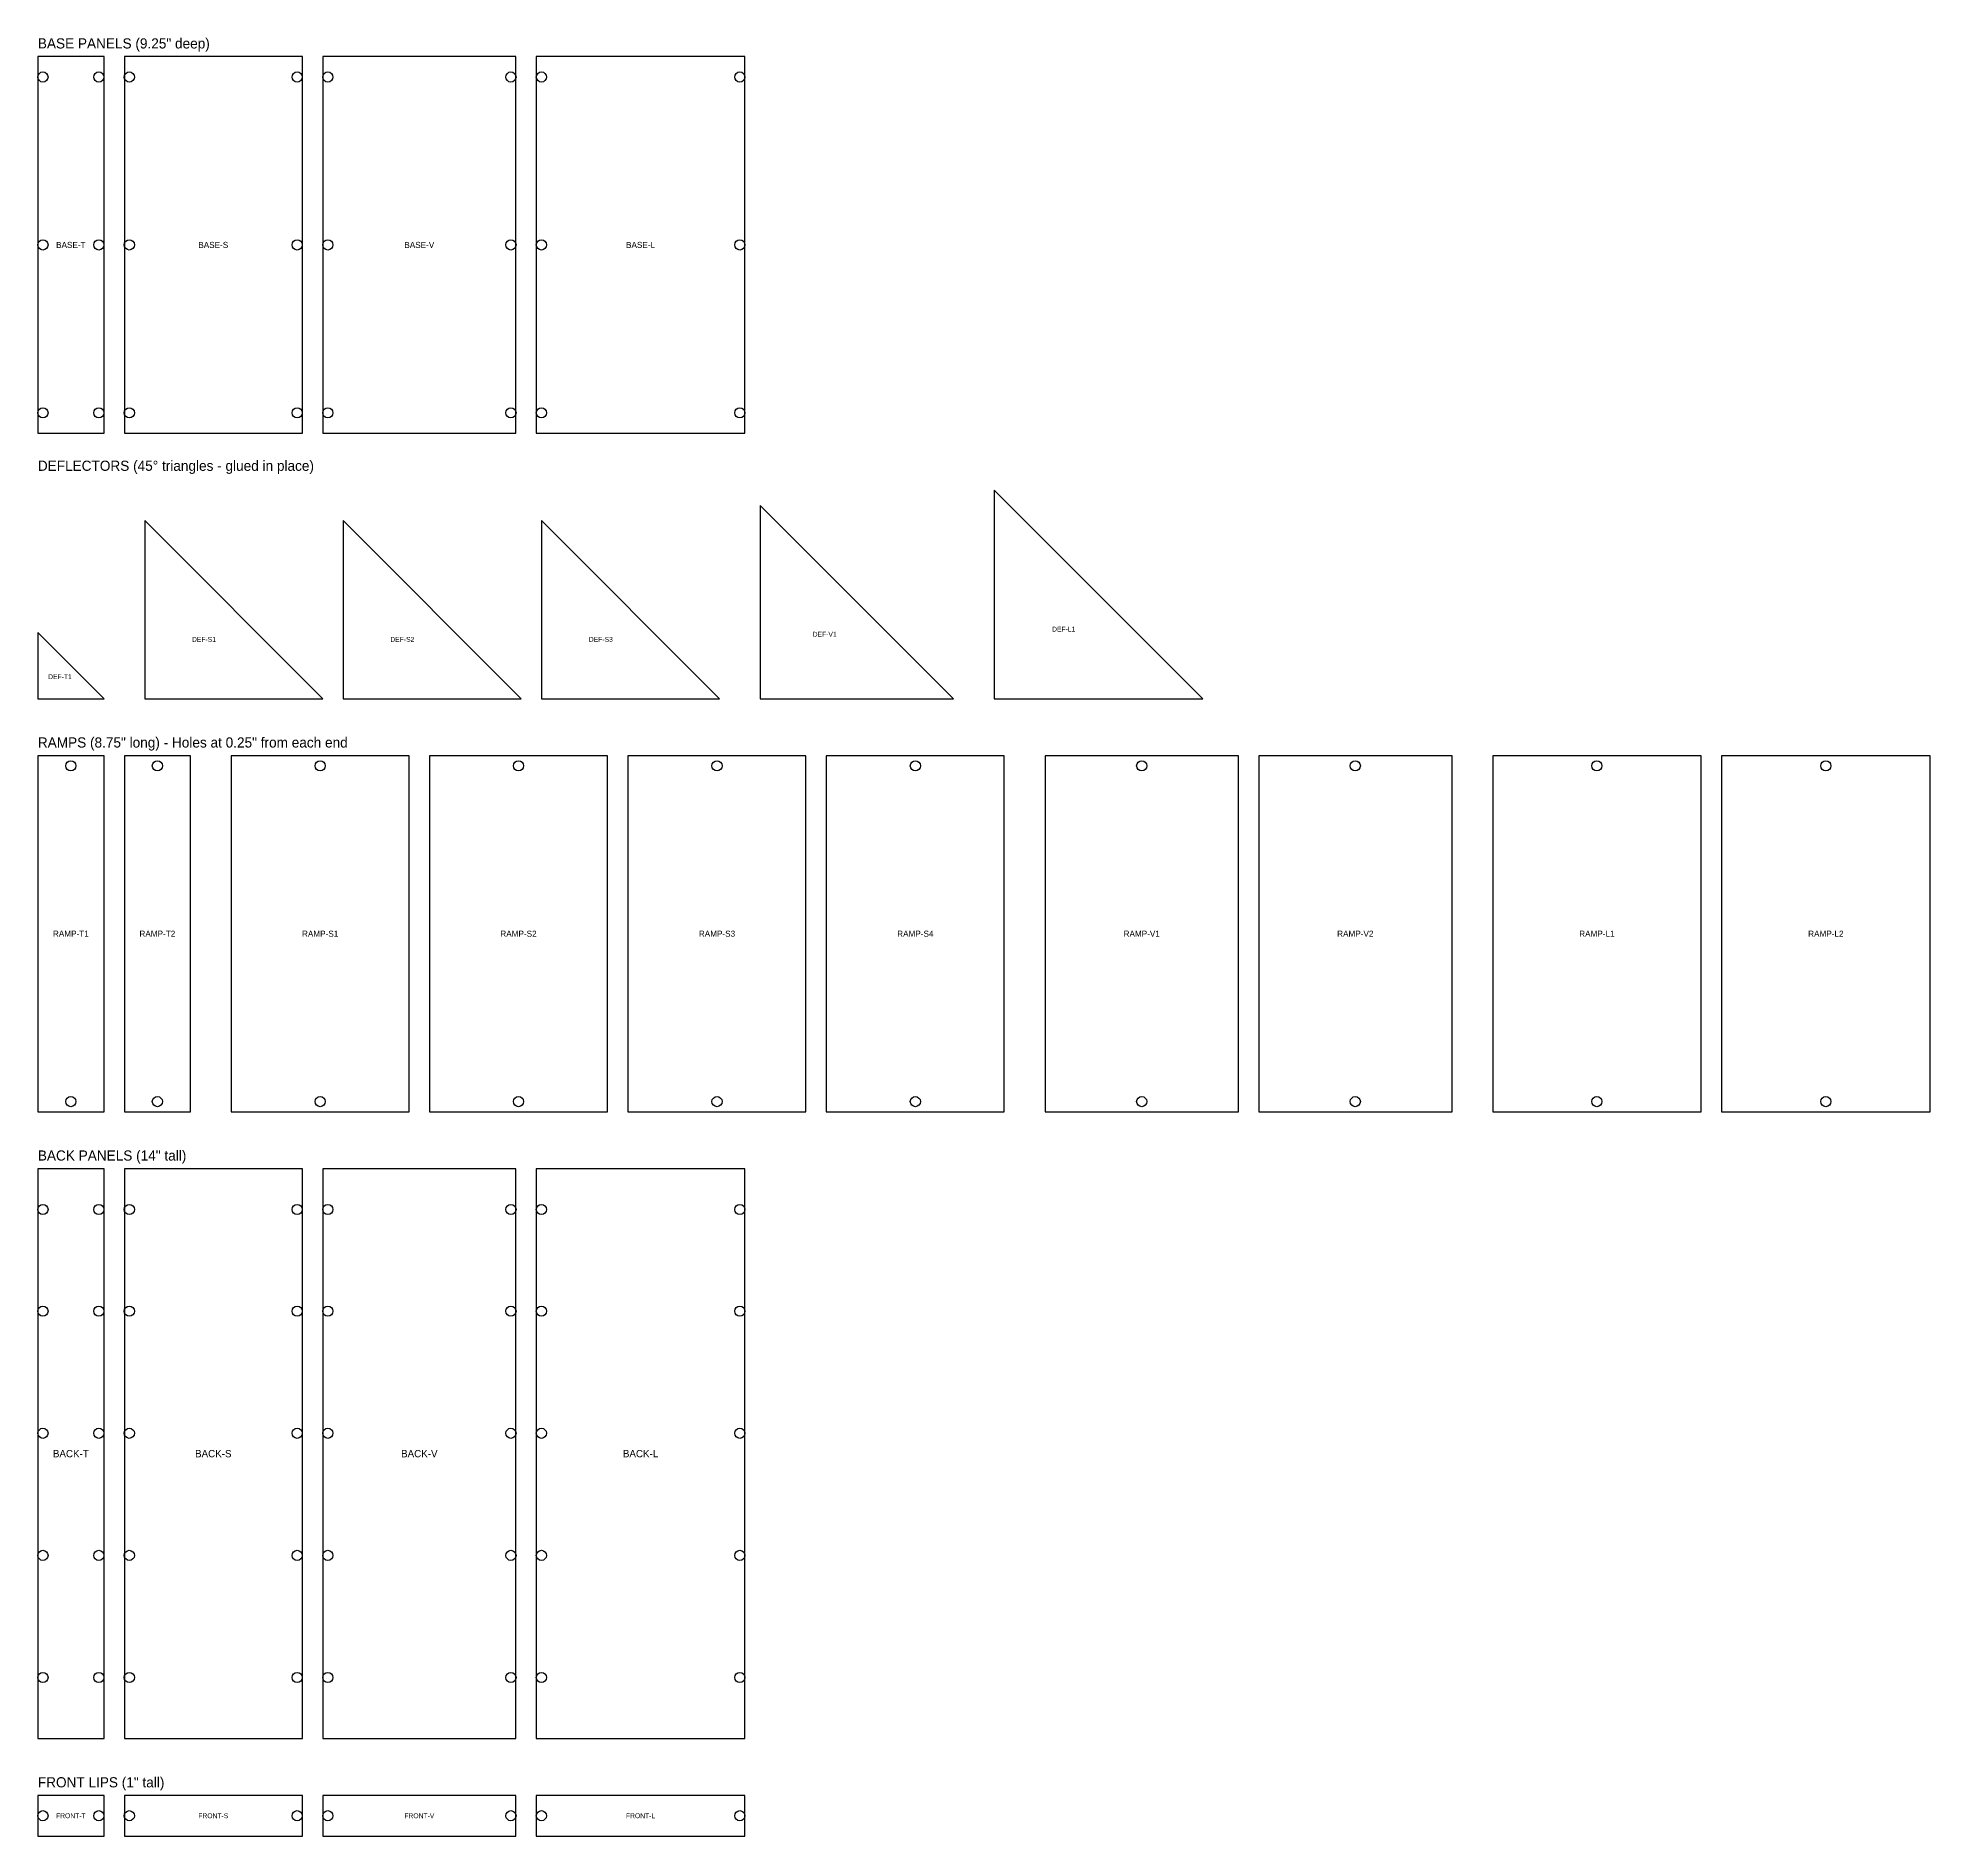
# Model space of a CAD drawing. Header units: millimetres. Extents: x 0 to 1181, y 10 to 1133.
import ezdxf
from ezdxf.enums import TextEntityAlignment as Align

# ---------------------------------------------------------------- set-up
doc = ezdxf.new("R2010")
doc.units = ezdxf.units.MM
for name, color, linetype in [('CUT', 7, 'Continuous'), ('ENGRAVE', 4, 'Continuous'), ('HOLES', 5, 'Continuous')]:
    doc.layers.add(name, color=color, linetype=linetype)

msp = doc.modelspace()

# ---------------------------------------------------------------- linework, layer by layer
at = {"layer": 'CUT'}
for points in [[(0, 885.8), (41.3, 885.8), (41.3, 1120.8), (0, 1120.8), (0, 885.8)], [(54, 885.8), (165.1, 885.8), (165.1, 1120.8), (54, 1120.8), (54, 885.8)], [(177.8, 885.8), (298.4, 885.8), (298.4, 1120.8), (177.8, 1120.8), (177.8, 885.8)], [(311.1, 885.8), (441.3, 885.8), (441.3, 1120.8), (311.1, 1120.8), (311.1, 885.8)], [(450.8, 720.1), (571.5, 720.1), (450.8, 840.7), (450.8, 720.1)], [(596.9, 720.1), (727.1, 720.1), (596.9, 850.3), (596.9, 720.1)], [(66.7, 720.1), (177.8, 720.1), (66.7, 831.2), (66.7, 720.1)], [(190.5, 720.1), (301.6, 720.1), (190.5, 831.2), (190.5, 720.1)], [(314.3, 720.1), (425.4, 720.1), (314.3, 831.2), (314.3, 720.1)], [(0, 720.1), (41.3, 720.1), (0, 761.4), (0, 720.1)], [(0, 462.3), (41.3, 462.3), (41.3, 684.5), (0, 684.5), (0, 462.3)], [(54, 462.3), (95.2, 462.3), (95.2, 684.5), (54, 684.5), (54, 462.3)], [(120.6, 462.3), (231.8, 462.3), (231.8, 684.5), (120.6, 684.5), (120.6, 462.3)], [(244.5, 462.3), (355.6, 462.3), (355.6, 684.5), (244.5, 684.5), (244.5, 462.3)], [(368.3, 462.3), (479.4, 462.3), (479.4, 684.5), (368.3, 684.5), (368.3, 462.3)], [(492.1, 462.3), (603.2, 462.3), (603.2, 684.5), (492.1, 684.5), (492.1, 462.3)], [(628.7, 462.3), (749.3, 462.3), (749.3, 684.5), (628.7, 684.5), (628.7, 462.3)], [(762, 462.3), (882.7, 462.3), (882.7, 684.5), (762, 684.5), (762, 462.3)], [(908.1, 462.3), (1038.2, 462.3), (1038.2, 684.5), (908.1, 684.5), (908.1, 462.3)], [(1050.9, 462.3), (1181.1, 462.3), (1181.1, 684.5), (1050.9, 684.5), (1050.9, 462.3)], [(0, 71.1), (41.3, 71.1), (41.3, 426.7), (0, 426.7), (0, 71.1)], [(54, 71.1), (165.1, 71.1), (165.1, 426.7), (54, 426.7), (54, 71.1)], [(177.8, 71.1), (298.4, 71.1), (298.4, 426.7), (177.8, 426.7), (177.8, 71.1)], [(311.1, 71.1), (441.3, 71.1), (441.3, 426.7), (311.1, 426.7), (311.1, 71.1)], [(0, 10.2), (41.3, 10.2), (41.3, 35.6), (0, 35.6), (0, 10.2)], [(54, 10.2), (165.1, 10.2), (165.1, 35.6), (54, 35.6), (54, 10.2)], [(177.8, 10.2), (298.4, 10.2), (298.4, 35.6), (177.8, 35.6), (177.8, 10.2)], [(311.1, 10.2), (441.3, 10.2), (441.3, 35.6), (311.1, 35.6), (311.1, 10.2)]]:
    msp.add_lwpolyline(points, close=True, dxfattribs=at)
at = {"layer": 'HOLES'}
for centre in [(3.2, 1108.1), (38.1, 1108.1), (57.1, 1108.1), (161.9, 1108.1), (181, 1108.1), (295.3, 1108.1), (314.3, 1108.1), (438.1, 1108.1), (3.2, 1003.3), (38.1, 1003.3), (57.1, 1003.3), (161.9, 1003.3), (181, 1003.3), (295.3, 1003.3), (314.3, 1003.3), (438.1, 1003.3), (3.2, 898.5), (38.1, 898.5), (57.1, 898.5), (161.9, 898.5), (181, 898.5), (295.3, 898.5), (314.3, 898.5), (438.1, 898.5), (20.6, 678.2), (74.6, 678.2), (176.2, 678.2), (300, 678.2), (423.9, 678.2), (547.7, 678.2), (689, 678.2), (822.3, 678.2), (973.1, 678.2), (1116, 678.2), (20.6, 468.6), (74.6, 468.6), (176.2, 468.6), (300, 468.6), (423.9, 468.6), (547.7, 468.6), (689, 468.6), (822.3, 468.6), (973.1, 468.6), (1116, 468.6), (3.2, 401.3), (38.1, 401.3), (57.1, 401.3), (161.9, 401.3), (181, 401.3), (295.3, 401.3), (314.3, 401.3), (438.1, 401.3), (3.2, 337.8), (38.1, 337.8), (57.1, 337.8), (161.9, 337.8), (181, 337.8), (295.3, 337.8), (314.3, 337.8), (438.1, 337.8), (3.2, 261.6), (38.1, 261.6), (57.1, 261.6), (161.9, 261.6), (181, 261.6), (295.3, 261.6), (314.3, 261.6), (438.1, 261.6), (3.2, 185.4), (38.1, 185.4), (57.1, 185.4), (161.9, 185.4), (181, 185.4), (295.3, 185.4), (314.3, 185.4), (438.1, 185.4), (3.2, 109.2), (38.1, 109.2), (57.1, 109.2), (161.9, 109.2), (181, 109.2), (295.3, 109.2), (314.3, 109.2), (438.1, 109.2), (3.2, 22.9), (38.1, 22.9), (57.1, 22.9), (161.9, 22.9), (181, 22.9), (295.3, 22.9), (314.3, 22.9), (438.1, 22.9)]:
    msp.add_circle(centre, 3.17, dxfattribs=at)

# ---------------------------------------------------------------- texts
at = {"layer": 'ENGRAVE'}
for s, p in [('BASE PANELS (9.25" deep)', (0, 1125.9)), ('DEFLECTORS (45° triangles - glued in place)', (0, 862.3)), ('RAMPS (8.75" long) - Holes at 0.25" from each end', (0, 689.6)), ('BACK PANELS (14" tall)', (0, 431.8)), ('FRONT LIPS (1" tall)', (0, 40.6))]:
    msp.add_text(s, height=6.35, dxfattribs=at).set_placement(p)
for s, height, p in [('BASE-T', 3.81, (20.6, 1003.3)), ('BASE-S', 3.81, (109.5, 1003.3)), ('BASE-V', 3.81, (238.1, 1003.3)), ('BASE-L', 3.81, (376.2, 1003.3)), ('DEF-S1', 3.05, (103.7, 757.1)), ('DEF-S2', 3.05, (227.5, 757.1)), ('DEF-S3', 3.05, (351.4, 757.1)), ('DEF-V1', 3.05, (491.1, 760.3)), ('DEF-L1', 3.05, (640.3, 763.5)), ('DEF-T1', 3.05, (13.8, 733.8)), ('RAMP-T1', 3.81, (20.6, 573.4)), ('RAMP-T2', 3.81, (74.6, 573.4)), ('RAMP-S1', 3.81, (176.2, 573.4)), ('RAMP-S2', 3.81, (300, 573.4)), ('RAMP-S3', 3.81, (423.9, 573.4)), ('RAMP-S4', 3.81, (547.7, 573.4)), ('RAMP-V1', 3.81, (689, 573.4)), ('RAMP-V2', 3.81, (822.3, 573.4)), ('RAMP-L1', 3.81, (973.1, 573.4)), ('RAMP-L2', 3.81, (1116, 573.4)), ('BACK-T', 4.57, (20.6, 248.9)), ('BACK-S', 4.57, (109.5, 248.9)), ('BACK-V', 4.57, (238.1, 248.9)), ('BACK-L', 4.57, (376.2, 248.9)), ('FRONT-T', 3.05, (20.6, 22.9)), ('FRONT-S', 3.05, (109.5, 22.9)), ('FRONT-V', 3.05, (238.1, 22.9)), ('FRONT-L', 3.05, (376.2, 22.9))]:
    msp.add_text(s, height=height, dxfattribs=at).set_placement(p, align=Align.MIDDLE_CENTER)

doc.saveas('drawing.dxf')
